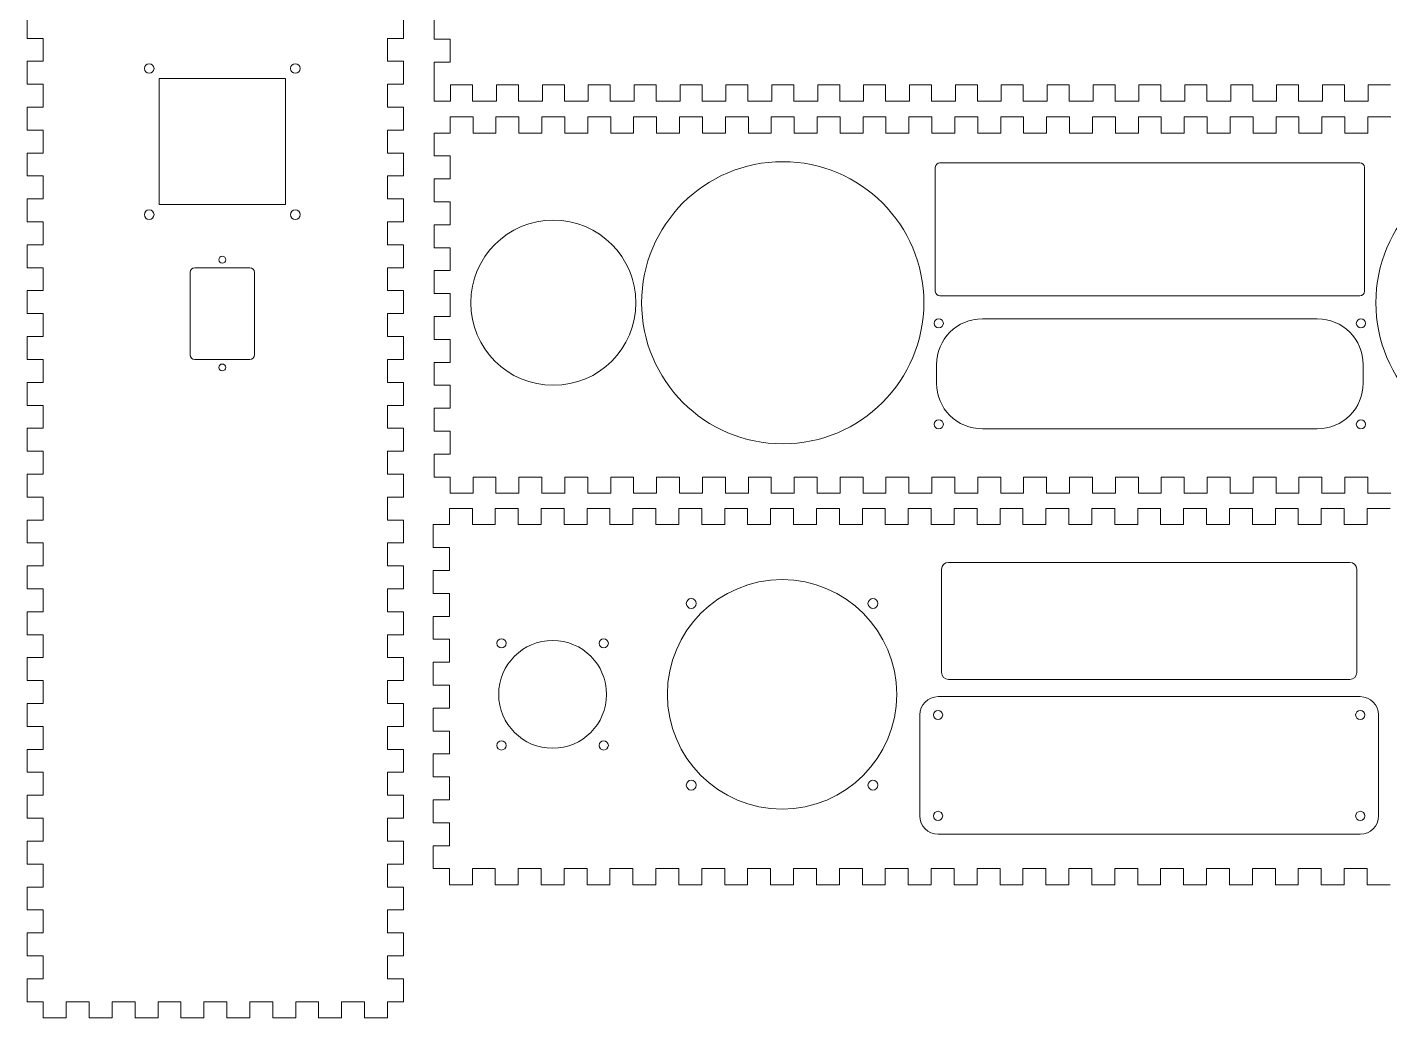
# Model space of a CAD drawing. Header units: millimetres. Extents: x -439 to 571, y -1002 to -135.
# Drawn here: x -439 to 155, y -1002 to -570 of the extents above; entities that cross this region are included whole.
import ezdxf

# ---------------------------------------------------------------- set-up
doc = ezdxf.new("R2010")
doc.units = ezdxf.units.MM
doc.layers.add('cuts', color=1, linetype='Continuous', lineweight=20, true_color=0xff0000)

msp = doc.modelspace()

# ---------------------------------------------------------------- linework, layer by layer
at = {"layer": 'cuts'}
for p, q in [((-439.24, -574.87), (-439.24, -564.87)), ((-275.24, -574.87), (-275.24, -564.87)), ((-261.91, -565.19), (-261.91, -575.19)), ((-432.24, -574.87), (-439.24, -574.87)), ((-432.24, -584.87), (-432.24, -574.87)), ((-282.24, -584.87), (-282.24, -574.87)), ((-282.24, -574.87), (-275.24, -574.87)), ((-261.91, -575.19), (-254.91, -575.19)), ((-254.91, -575.19), (-254.91, -585.19)), ((-439.24, -594.87), (-439.24, -584.87)), ((-439.24, -584.87), (-432.24, -584.87)), ((-275.24, -584.87), (-282.24, -584.87)), ((-275.24, -594.87), (-275.24, -584.87)), ((-254.91, -585.19), (-261.91, -585.19)), ((-261.91, -585.19), (-261.91, -592.19)), ((-326.74, -592.37), (-381.74, -592.37)), ((-381.74, -592.37), (-381.74, -647.37)), ((-326.74, -592.37), (-381.74, -592.37)), ((-381.74, -592.37), (-381.74, -647.37)), ((-326.74, -647.37), (-326.74, -592.37)), ((-326.74, -647.37), (-326.74, -592.37)), ((-261.91, -602.19), (-261.91, -592.19)), ((-432.24, -594.87), (-439.24, -594.87)), ((-432.24, -604.87), (-432.24, -594.87)), ((-282.24, -604.87), (-282.24, -594.87)), ((-282.24, -594.87), (-275.24, -594.87)), ((-245.11, -595.19), (-254.71, -595.19)), ((-254.71, -595.19), (-254.71, -602.19)), ((-245.11, -602.19), (-245.11, -595.19)), ((-225.11, -595.19), (-234.71, -595.19)), ((-234.71, -595.19), (-234.71, -602.19)), ((-225.11, -602.19), (-225.11, -595.19)), ((-205.11, -595.19), (-214.71, -595.19)), ((-214.71, -595.19), (-214.71, -602.19)), ((-205.11, -602.19), (-205.11, -595.19)), ((-185.11, -595.19), (-194.71, -595.19)), ((-194.71, -595.19), (-194.71, -602.19)), ((-185.11, -602.19), (-185.11, -595.19)), ((-165.11, -595.19), (-174.71, -595.19)), ((-174.71, -595.19), (-174.71, -602.19)), ((-165.11, -602.19), (-165.11, -595.19)), ((-145.11, -595.19), (-154.71, -595.19)), ((-154.71, -595.19), (-154.71, -602.19)), ((-145.11, -602.19), (-145.11, -595.19)), ((-125.11, -595.19), (-134.71, -595.19)), ((-134.71, -595.19), (-134.71, -602.19)), ((-125.11, -602.19), (-125.11, -595.19)), ((-105.11, -595.19), (-114.71, -595.19)), ((-114.71, -595.19), (-114.71, -602.19)), ((-105.11, -602.19), (-105.11, -595.19)), ((-85.11, -595.19), (-94.71, -595.19)), ((-94.71, -595.19), (-94.71, -602.19)), ((-85.11, -602.19), (-85.11, -595.19)), ((-65.11, -595.19), (-74.71, -595.19)), ((-74.71, -595.19), (-74.71, -602.19)), ((-65.11, -602.19), (-65.11, -595.19)), ((-45.11, -595.19), (-54.71, -595.19)), ((-54.71, -595.19), (-54.71, -602.19)), ((-45.11, -602.19), (-45.11, -595.19)), ((-25.11, -595.19), (-34.71, -595.19)), ((-34.71, -595.19), (-34.71, -602.19)), ((-25.11, -602.19), (-25.11, -595.19)), ((-5.11, -595.19), (-14.71, -595.19)), ((-14.71, -595.19), (-14.71, -602.19)), ((-5.11, -602.19), (-5.11, -595.19)), ((14.89, -595.19), (5.29, -595.19)), ((5.29, -595.19), (5.29, -602.19)), ((14.89, -602.19), (14.89, -595.19)), ((34.89, -595.19), (25.29, -595.19)), ((25.29, -595.19), (25.29, -602.19)), ((34.89, -602.19), (34.89, -595.19)), ((54.89, -595.19), (45.29, -595.19)), ((45.29, -595.19), (45.29, -602.19)), ((54.89, -602.19), (54.89, -595.19)), ((74.89, -595.19), (65.29, -595.19)), ((65.29, -595.19), (65.29, -602.19)), ((74.89, -602.19), (74.89, -595.19)), ((94.89, -595.19), (85.29, -595.19)), ((85.29, -595.19), (85.29, -602.19)), ((94.89, -602.19), (94.89, -595.19)), ((114.89, -595.19), (105.29, -595.19)), ((105.29, -595.19), (105.29, -602.19)), ((114.89, -602.19), (114.89, -595.19)), ((134.89, -595.19), (125.29, -595.19)), ((125.29, -595.19), (125.29, -602.19)), ((134.89, -602.19), (134.89, -595.19)), ((154.89, -595.19), (145.29, -595.19)), ((145.29, -595.19), (145.29, -602.19)), ((-439.24, -614.87), (-439.24, -604.87)), ((-439.24, -604.87), (-432.24, -604.87)), ((-275.24, -604.87), (-282.24, -604.87)), ((-275.24, -614.87), (-275.24, -604.87)), ((-254.71, -602.19), (-261.91, -602.19)), ((-234.71, -602.19), (-245.11, -602.19)), ((-214.71, -602.19), (-225.11, -602.19)), ((-194.71, -602.19), (-205.11, -602.19)), ((-174.71, -602.19), (-185.11, -602.19)), ((-154.71, -602.19), (-165.11, -602.19)), ((-134.71, -602.19), (-145.11, -602.19)), ((-114.71, -602.19), (-125.11, -602.19)), ((-94.71, -602.19), (-105.11, -602.19)), ((-74.71, -602.19), (-85.11, -602.19)), ((-54.71, -602.19), (-65.11, -602.19)), ((-34.71, -602.19), (-45.11, -602.19)), ((-14.71, -602.19), (-25.11, -602.19)), ((5.29, -602.19), (-5.11, -602.19)), ((25.29, -602.19), (14.89, -602.19)), ((45.29, -602.19), (34.89, -602.19)), ((65.29, -602.19), (54.89, -602.19)), ((85.29, -602.19), (74.89, -602.19)), ((105.29, -602.19), (94.89, -602.19)), ((125.29, -602.19), (114.89, -602.19)), ((145.29, -602.19), (134.89, -602.19)), ((-244.94, -609.14), (-254.94, -609.14)), ((-254.94, -609.14), (-254.94, -616.14)), ((-244.94, -616.14), (-244.94, -609.14)), ((-234.94, -616.14), (-234.94, -609.14)), ((-234.94, -609.14), (-224.94, -609.14)), ((-224.94, -609.14), (-224.94, -616.14)), ((-214.94, -609.14), (-204.94, -609.14)), ((-214.94, -616.14), (-214.94, -609.14)), ((-204.94, -609.14), (-204.94, -616.14)), ((-194.94, -609.14), (-184.94, -609.14)), ((-194.94, -616.14), (-194.94, -609.14)), ((-184.94, -609.14), (-184.94, -616.14)), ((-174.94, -609.14), (-164.94, -609.14)), ((-174.94, -616.14), (-174.94, -609.14)), ((-164.94, -609.14), (-164.94, -616.14)), ((-154.94, -609.14), (-144.94, -609.14)), ((-154.94, -616.14), (-154.94, -609.14)), ((-144.94, -609.14), (-144.94, -616.14)), ((-134.94, -609.14), (-124.94, -609.14)), ((-134.94, -616.14), (-134.94, -609.14)), ((-124.94, -609.14), (-124.94, -616.14)), ((-114.94, -609.14), (-104.94, -609.14)), ((-114.94, -616.14), (-114.94, -609.14)), ((-104.94, -609.14), (-104.94, -616.14)), ((-94.94, -609.14), (-84.94, -609.14)), ((-94.94, -616.14), (-94.94, -609.14)), ((-84.94, -609.14), (-84.94, -616.14)), ((-74.94, -609.14), (-64.94, -609.14)), ((-74.94, -616.14), (-74.94, -609.14)), ((-64.94, -609.14), (-64.94, -616.14)), ((-54.94, -609.14), (-44.94, -609.14)), ((-54.94, -616.14), (-54.94, -609.14)), ((-44.94, -609.14), (-44.94, -616.14)), ((-34.94, -609.14), (-24.94, -609.14)), ((-34.94, -616.14), (-34.94, -609.14)), ((-24.94, -609.14), (-24.94, -616.14)), ((-14.94, -609.14), (-4.94, -609.14)), ((-14.94, -616.14), (-14.94, -609.14)), ((-4.94, -609.14), (-4.94, -616.14)), ((5.06, -609.14), (15.06, -609.14)), ((5.06, -616.14), (5.06, -609.14)), ((15.06, -609.14), (15.06, -616.14)), ((25.06, -609.14), (35.06, -609.14)), ((25.06, -616.14), (25.06, -609.14)), ((35.06, -609.14), (35.06, -616.14)), ((45.06, -609.14), (55.06, -609.14)), ((45.06, -616.14), (45.06, -609.14)), ((55.06, -609.14), (55.06, -616.14)), ((65.06, -609.14), (75.06, -609.14)), ((65.06, -616.14), (65.06, -609.14)), ((75.06, -609.14), (75.06, -616.14)), ((85.06, -609.14), (95.06, -609.14)), ((85.06, -616.14), (85.06, -609.14)), ((95.06, -609.14), (95.06, -616.14)), ((105.06, -609.14), (115.06, -609.14)), ((105.06, -616.14), (105.06, -609.14)), ((115.06, -609.14), (115.06, -616.14)), ((125.06, -609.14), (135.06, -609.14)), ((125.06, -616.14), (125.06, -609.14)), ((135.06, -609.14), (135.06, -616.14)), ((145.06, -609.14), (155.06, -609.14)), ((145.06, -616.14), (145.06, -609.14)), ((-432.24, -614.87), (-439.24, -614.87)), ((-432.24, -624.87), (-432.24, -614.87)), ((-282.24, -624.87), (-282.24, -614.87)), ((-282.24, -614.87), (-275.24, -614.87)), ((-254.94, -616.14), (-261.94, -616.14)), ((-261.94, -616.14), (-261.94, -626.14)), ((-244.94, -616.14), (-234.94, -616.14)), ((-224.94, -616.14), (-214.94, -616.14)), ((-204.94, -616.14), (-194.94, -616.14)), ((-184.94, -616.14), (-174.94, -616.14)), ((-164.94, -616.14), (-154.94, -616.14)), ((-144.94, -616.14), (-134.94, -616.14)), ((-124.94, -616.14), (-114.94, -616.14)), ((-104.94, -616.14), (-94.94, -616.14)), ((-84.94, -616.14), (-74.94, -616.14)), ((-64.94, -616.14), (-54.94, -616.14)), ((-44.94, -616.14), (-34.94, -616.14)), ((-24.94, -616.14), (-14.94, -616.14)), ((-4.94, -616.14), (5.06, -616.14)), ((15.06, -616.14), (25.06, -616.14)), ((35.06, -616.14), (45.06, -616.14)), ((55.06, -616.14), (65.06, -616.14)), ((75.06, -616.14), (85.06, -616.14)), ((95.06, -616.14), (105.06, -616.14)), ((115.06, -616.14), (125.06, -616.14)), ((135.06, -616.14), (145.06, -616.14)), ((-439.24, -634.87), (-439.24, -624.87)), ((-439.24, -624.87), (-432.24, -624.87)), ((-275.24, -624.87), (-282.24, -624.87)), ((-275.24, -634.87), (-275.24, -624.87)), ((-261.94, -626.14), (-254.94, -626.14)), ((-254.94, -626.14), (-254.94, -636.14)), ((141.56, -629.14), (-41.44, -629.14)), ((-432.24, -634.87), (-439.24, -634.87)), ((-432.24, -644.87), (-432.24, -634.87)), ((-282.24, -644.87), (-282.24, -634.87)), ((-282.24, -634.87), (-275.24, -634.87)), ((-43.44, -631.14), (-43.44, -685.14)), ((143.56, -685.14), (143.56, -631.14)), ((-261.94, -636.14), (-261.94, -646.14)), ((-254.94, -636.14), (-261.94, -636.14)), ((-439.24, -654.87), (-439.24, -644.87)), ((-439.24, -644.87), (-432.24, -644.87)), ((-275.24, -644.87), (-282.24, -644.87)), ((-275.24, -654.87), (-275.24, -644.87)), ((-261.94, -646.14), (-254.94, -646.14)), ((-254.94, -646.14), (-254.94, -656.14)), ((-381.74, -647.37), (-326.74, -647.37)), ((-381.74, -647.37), (-326.74, -647.37)), ((-432.24, -654.87), (-439.24, -654.87)), ((-432.24, -664.87), (-432.24, -654.87)), ((-282.24, -664.87), (-282.24, -654.87)), ((-282.24, -654.87), (-275.24, -654.87)), ((-261.94, -656.14), (-261.94, -666.14)), ((-254.94, -656.14), (-261.94, -656.14)), ((-439.24, -674.87), (-439.24, -664.87)), ((-439.24, -664.87), (-432.24, -664.87)), ((-275.24, -664.87), (-282.24, -664.87)), ((-275.24, -674.87), (-275.24, -664.87)), ((-261.94, -666.14), (-254.94, -666.14)), ((-254.94, -666.14), (-254.94, -676.14)), ((-432.24, -674.87), (-439.24, -674.87)), ((-432.24, -684.87), (-432.24, -674.87)), ((-368.24, -676.87), (-368.24, -712.87)), ((-342.24, -674.87), (-366.24, -674.87)), ((-340.24, -712.87), (-340.24, -676.87)), ((-282.24, -684.87), (-282.24, -674.87)), ((-282.24, -674.87), (-275.24, -674.87)), ((-261.94, -676.14), (-261.94, -686.14)), ((-254.94, -676.14), (-261.94, -676.14)), ((-439.24, -694.87), (-439.24, -684.87)), ((-439.24, -684.87), (-432.24, -684.87)), ((-275.24, -684.87), (-282.24, -684.87)), ((-275.24, -694.87), (-275.24, -684.87)), ((-261.94, -686.14), (-254.94, -686.14)), ((-254.94, -686.14), (-254.94, -696.14)), ((-41.44, -687.14), (141.56, -687.14)), ((-432.24, -694.87), (-439.24, -694.87)), ((-432.24, -704.87), (-432.24, -694.87)), ((-282.24, -704.87), (-282.24, -694.87)), ((-282.24, -694.87), (-275.24, -694.87)), ((-261.94, -696.14), (-261.94, -706.14)), ((-254.94, -696.14), (-261.94, -696.14)), ((123.06, -697.14), (-22.94, -697.14)), ((-439.24, -714.87), (-439.24, -704.87)), ((-439.24, -704.87), (-432.24, -704.87)), ((-275.24, -704.87), (-282.24, -704.87)), ((-275.24, -714.87), (-275.24, -704.87)), ((-261.94, -706.14), (-254.94, -706.14)), ((-254.94, -706.14), (-254.94, -716.14)), ((-432.24, -714.87), (-439.24, -714.87)), ((-432.24, -724.87), (-432.24, -714.87)), ((-366.24, -714.87), (-342.24, -714.87)), ((-282.24, -724.87), (-282.24, -714.87)), ((-282.24, -714.87), (-275.24, -714.87)), ((-261.94, -716.14), (-261.94, -726.14)), ((-254.94, -716.14), (-261.94, -716.14)), ((-42.94, -717.14), (-42.94, -725.14)), ((143.06, -725.14), (143.06, -717.14)), ((-439.24, -734.87), (-439.24, -724.87)), ((-439.24, -724.87), (-432.24, -724.87)), ((-275.24, -724.87), (-282.24, -724.87)), ((-275.24, -734.87), (-275.24, -724.87)), ((-261.94, -726.14), (-254.94, -726.14)), ((-254.94, -726.14), (-254.94, -736.14)), ((-432.24, -734.87), (-439.24, -734.87)), ((-432.24, -744.87), (-432.24, -734.87)), ((-282.24, -744.87), (-282.24, -734.87)), ((-282.24, -734.87), (-275.24, -734.87)), ((-261.94, -736.14), (-261.94, -746.14)), ((-254.94, -736.14), (-261.94, -736.14)), ((-439.24, -754.87), (-439.24, -744.87)), ((-439.24, -744.87), (-432.24, -744.87)), ((-275.24, -744.87), (-282.24, -744.87)), ((-275.24, -754.87), (-275.24, -744.87)), ((-261.94, -746.14), (-254.94, -746.14)), ((-254.94, -746.14), (-254.94, -756.14)), ((-22.94, -745.14), (123.06, -745.14)), ((-432.24, -754.87), (-439.24, -754.87)), ((-432.24, -764.87), (-432.24, -754.87)), ((-282.24, -764.87), (-282.24, -754.87)), ((-282.24, -754.87), (-275.24, -754.87)), ((-261.94, -756.14), (-261.94, -766.14)), ((-254.94, -756.14), (-261.94, -756.14)), ((-439.24, -774.87), (-439.24, -764.87)), ((-439.24, -764.87), (-432.24, -764.87)), ((-275.24, -764.87), (-282.24, -764.87)), ((-275.24, -774.87), (-275.24, -764.87)), ((-261.94, -766.14), (-254.94, -766.14)), ((-254.94, -766.14), (-254.94, -773.14)), ((-244.94, -766.14), (-234.94, -766.14)), ((-244.94, -773.14), (-244.94, -766.14)), ((-234.94, -766.14), (-234.94, -773.14)), ((-224.94, -773.14), (-224.94, -766.14)), ((-224.94, -766.14), (-214.94, -766.14)), ((-214.94, -766.14), (-214.94, -773.14)), ((-204.94, -773.14), (-204.94, -766.14)), ((-204.94, -766.14), (-194.94, -766.14)), ((-194.94, -766.14), (-194.94, -773.14)), ((-184.94, -773.14), (-184.94, -766.14)), ((-184.94, -766.14), (-174.94, -766.14)), ((-174.94, -766.14), (-174.94, -773.14)), ((-164.94, -773.14), (-164.94, -766.14)), ((-164.94, -766.14), (-154.94, -766.14)), ((-154.94, -766.14), (-154.94, -773.14)), ((-144.94, -773.14), (-144.94, -766.14)), ((-144.94, -766.14), (-134.94, -766.14)), ((-134.94, -766.14), (-134.94, -773.14)), ((-124.94, -773.14), (-124.94, -766.14)), ((-124.94, -766.14), (-114.94, -766.14)), ((-114.94, -766.14), (-114.94, -773.14)), ((-104.94, -773.14), (-104.94, -766.14)), ((-104.94, -766.14), (-94.94, -766.14)), ((-94.94, -766.14), (-94.94, -773.14)), ((-84.94, -773.14), (-84.94, -766.14)), ((-84.94, -766.14), (-74.94, -766.14)), ((-74.94, -766.14), (-74.94, -773.14)), ((-64.94, -773.14), (-64.94, -766.14)), ((-64.94, -766.14), (-54.94, -766.14)), ((-54.94, -766.14), (-54.94, -773.14)), ((-44.94, -773.14), (-44.94, -766.14)), ((-44.94, -766.14), (-34.94, -766.14)), ((-34.94, -766.14), (-34.94, -773.14)), ((-24.94, -773.14), (-24.94, -766.14)), ((-24.94, -766.14), (-14.94, -766.14)), ((-14.94, -766.14), (-14.94, -773.14)), ((-4.94, -773.14), (-4.94, -766.14)), ((-4.94, -766.14), (5.06, -766.14)), ((5.06, -766.14), (5.06, -773.14)), ((15.06, -773.14), (15.06, -766.14)), ((15.06, -766.14), (25.06, -766.14)), ((25.06, -766.14), (25.06, -773.14)), ((35.06, -773.14), (35.06, -766.14)), ((35.06, -766.14), (45.06, -766.14)), ((45.06, -766.14), (45.06, -773.14)), ((55.06, -773.14), (55.06, -766.14)), ((55.06, -766.14), (65.06, -766.14)), ((65.06, -766.14), (65.06, -773.14)), ((75.06, -773.14), (75.06, -766.14)), ((75.06, -766.14), (85.06, -766.14)), ((85.06, -766.14), (85.06, -773.14)), ((95.06, -773.14), (95.06, -766.14)), ((95.06, -766.14), (105.06, -766.14)), ((105.06, -766.14), (105.06, -773.14)), ((115.06, -773.14), (115.06, -766.14)), ((115.06, -766.14), (125.06, -766.14)), ((125.06, -766.14), (125.06, -773.14)), ((135.06, -773.14), (135.06, -766.14)), ((135.06, -766.14), (145.06, -766.14)), ((145.06, -766.14), (145.06, -773.14)), ((-432.24, -774.87), (-439.24, -774.87)), ((-432.24, -784.87), (-432.24, -774.87)), ((-282.24, -784.87), (-282.24, -774.87)), ((-282.24, -774.87), (-275.24, -774.87)), ((-254.94, -773.14), (-244.94, -773.14)), ((-234.94, -773.14), (-224.94, -773.14)), ((-214.94, -773.14), (-204.94, -773.14)), ((-194.94, -773.14), (-184.94, -773.14)), ((-174.94, -773.14), (-164.94, -773.14)), ((-154.94, -773.14), (-144.94, -773.14)), ((-134.94, -773.14), (-124.94, -773.14)), ((-114.94, -773.14), (-104.94, -773.14)), ((-94.94, -773.14), (-84.94, -773.14)), ((-74.94, -773.14), (-64.94, -773.14)), ((-54.94, -773.14), (-44.94, -773.14)), ((-34.94, -773.14), (-24.94, -773.14)), ((-14.94, -773.14), (-4.94, -773.14)), ((5.06, -773.14), (15.06, -773.14)), ((25.06, -773.14), (35.06, -773.14)), ((45.06, -773.14), (55.06, -773.14)), ((65.06, -773.14), (75.06, -773.14)), ((85.06, -773.14), (95.06, -773.14)), ((105.06, -773.14), (115.06, -773.14)), ((125.06, -773.14), (135.06, -773.14)), ((145.06, -773.14), (155.06, -773.14)), ((-245.24, -779.87), (-255.24, -779.87)), ((-255.24, -779.87), (-255.24, -786.87)), ((-245.24, -786.87), (-245.24, -779.87)), ((-235.24, -786.87), (-235.24, -779.87)), ((-235.24, -779.87), (-225.24, -779.87)), ((-225.24, -779.87), (-225.24, -786.87)), ((-215.24, -779.87), (-205.24, -779.87)), ((-215.24, -786.87), (-215.24, -779.87)), ((-205.24, -779.87), (-205.24, -786.87)), ((-195.24, -779.87), (-185.24, -779.87)), ((-195.24, -786.87), (-195.24, -779.87)), ((-185.24, -779.87), (-185.24, -786.87)), ((-175.24, -779.87), (-165.24, -779.87)), ((-175.24, -786.87), (-175.24, -779.87)), ((-165.24, -779.87), (-165.24, -786.87)), ((-155.24, -779.87), (-145.24, -779.87)), ((-155.24, -786.87), (-155.24, -779.87)), ((-145.24, -779.87), (-145.24, -786.87)), ((-135.24, -779.87), (-125.24, -779.87)), ((-135.24, -786.87), (-135.24, -779.87)), ((-125.24, -779.87), (-125.24, -786.87)), ((-115.24, -779.87), (-105.24, -779.87)), ((-115.24, -786.87), (-115.24, -779.87)), ((-105.24, -779.87), (-105.24, -786.87)), ((-95.24, -779.87), (-85.24, -779.87)), ((-95.24, -786.87), (-95.24, -779.87)), ((-85.24, -779.87), (-85.24, -786.87)), ((-75.24, -779.87), (-65.24, -779.87)), ((-75.24, -786.87), (-75.24, -779.87)), ((-65.24, -779.87), (-65.24, -786.87)), ((-55.24, -779.87), (-45.24, -779.87)), ((-55.24, -786.87), (-55.24, -779.87)), ((-45.24, -779.87), (-45.24, -786.87)), ((-35.24, -779.87), (-25.24, -779.87)), ((-35.24, -786.87), (-35.24, -779.87)), ((-25.24, -779.87), (-25.24, -786.87)), ((-15.24, -779.87), (-5.24, -779.87)), ((-15.24, -786.87), (-15.24, -779.87)), ((-5.24, -779.87), (-5.24, -786.87)), ((4.76, -779.87), (14.76, -779.87)), ((4.76, -786.87), (4.76, -779.87)), ((14.76, -779.87), (14.76, -786.87)), ((24.76, -779.87), (34.76, -779.87)), ((24.76, -786.87), (24.76, -779.87)), ((34.76, -779.87), (34.76, -786.87)), ((44.76, -779.87), (54.76, -779.87)), ((44.76, -786.87), (44.76, -779.87)), ((54.76, -779.87), (54.76, -786.87)), ((64.76, -779.87), (74.76, -779.87)), ((64.76, -786.87), (64.76, -779.87)), ((74.76, -779.87), (74.76, -786.87)), ((84.76, -779.87), (94.76, -779.87)), ((84.76, -786.87), (84.76, -779.87)), ((94.76, -779.87), (94.76, -786.87)), ((104.76, -779.87), (114.76, -779.87)), ((104.76, -786.87), (104.76, -779.87)), ((114.76, -779.87), (114.76, -786.87)), ((124.76, -779.87), (134.76, -779.87)), ((124.76, -786.87), (124.76, -779.87)), ((134.76, -779.87), (134.76, -786.87)), ((144.76, -779.87), (154.76, -779.87)), ((144.76, -786.87), (144.76, -779.87)), ((-439.24, -794.87), (-439.24, -784.87)), ((-439.24, -784.87), (-432.24, -784.87)), ((-275.24, -784.87), (-282.24, -784.87)), ((-275.24, -794.87), (-275.24, -784.87)), ((-255.24, -786.87), (-262.24, -786.87)), ((-262.24, -786.87), (-262.24, -796.87)), ((-245.24, -786.87), (-235.24, -786.87)), ((-225.24, -786.87), (-215.24, -786.87)), ((-205.24, -786.87), (-195.24, -786.87)), ((-185.24, -786.87), (-175.24, -786.87)), ((-165.24, -786.87), (-155.24, -786.87)), ((-145.24, -786.87), (-135.24, -786.87)), ((-125.24, -786.87), (-115.24, -786.87)), ((-105.24, -786.87), (-95.24, -786.87)), ((-85.24, -786.87), (-75.24, -786.87)), ((-65.24, -786.87), (-55.24, -786.87)), ((-45.24, -786.87), (-35.24, -786.87)), ((-25.24, -786.87), (-15.24, -786.87)), ((-5.24, -786.87), (4.76, -786.87)), ((14.76, -786.87), (24.76, -786.87)), ((34.76, -786.87), (44.76, -786.87)), ((54.76, -786.87), (64.76, -786.87)), ((74.76, -786.87), (84.76, -786.87)), ((94.76, -786.87), (104.76, -786.87)), ((114.76, -786.87), (124.76, -786.87)), ((134.76, -786.87), (144.76, -786.87)), ((-432.24, -794.87), (-439.24, -794.87)), ((-432.24, -804.87), (-432.24, -794.87)), ((-282.24, -804.87), (-282.24, -794.87)), ((-282.24, -794.87), (-275.24, -794.87)), ((-262.24, -796.87), (-255.24, -796.87)), ((-255.24, -796.87), (-255.24, -806.87)), ((-439.24, -814.87), (-439.24, -804.87)), ((-439.24, -804.87), (-432.24, -804.87)), ((-275.24, -804.87), (-282.24, -804.87)), ((-275.24, -814.87), (-275.24, -804.87)), ((-262.24, -806.87), (-262.24, -816.87)), ((-255.24, -806.87), (-262.24, -806.87)), ((-40.74, -806.37), (-40.74, -851.37)), ((137.26, -803.37), (-37.74, -803.37)), ((140.26, -851.37), (140.26, -806.37)), ((-432.24, -814.87), (-439.24, -814.87)), ((-432.24, -824.87), (-432.24, -814.87)), ((-282.24, -824.87), (-282.24, -814.87)), ((-282.24, -814.87), (-275.24, -814.87)), ((-262.24, -816.87), (-255.24, -816.87)), ((-255.24, -816.87), (-255.24, -826.87)), ((-439.24, -834.87), (-439.24, -824.87)), ((-439.24, -824.87), (-432.24, -824.87)), ((-275.24, -824.87), (-282.24, -824.87)), ((-275.24, -834.87), (-275.24, -824.87)), ((-262.24, -826.87), (-262.24, -836.87)), ((-255.24, -826.87), (-262.24, -826.87)), ((-432.24, -834.87), (-439.24, -834.87)), ((-432.24, -844.87), (-432.24, -834.87)), ((-282.24, -844.87), (-282.24, -834.87)), ((-282.24, -834.87), (-275.24, -834.87)), ((-262.24, -836.87), (-255.24, -836.87)), ((-255.24, -836.87), (-255.24, -846.87)), ((-439.24, -854.87), (-439.24, -844.87)), ((-439.24, -844.87), (-432.24, -844.87)), ((-275.24, -844.87), (-282.24, -844.87)), ((-275.24, -854.87), (-275.24, -844.87)), ((-262.24, -846.87), (-262.24, -856.87)), ((-255.24, -846.87), (-262.24, -846.87)), ((-432.24, -854.87), (-439.24, -854.87)), ((-432.24, -864.87), (-432.24, -854.87)), ((-282.24, -864.87), (-282.24, -854.87)), ((-282.24, -854.87), (-275.24, -854.87)), ((-37.74, -854.37), (137.26, -854.37)), ((-262.24, -856.87), (-255.24, -856.87)), ((-255.24, -856.87), (-255.24, -866.87)), ((-439.24, -874.87), (-439.24, -864.87)), ((-439.24, -864.87), (-432.24, -864.87)), ((-275.24, -864.87), (-282.24, -864.87)), ((-275.24, -874.87), (-275.24, -864.87)), ((-262.24, -866.87), (-262.24, -876.87)), ((-255.24, -866.87), (-262.24, -866.87)), ((141.76, -861.87), (-42.24, -861.87)), ((-50.24, -869.87), (-50.24, -913.87)), ((149.76, -913.87), (149.76, -869.87)), ((-432.24, -874.87), (-439.24, -874.87)), ((-432.24, -884.87), (-432.24, -874.87)), ((-282.24, -884.87), (-282.24, -874.87)), ((-282.24, -874.87), (-275.24, -874.87)), ((-262.24, -876.87), (-255.24, -876.87)), ((-255.24, -876.87), (-255.24, -886.87)), ((-439.24, -894.87), (-439.24, -884.87)), ((-439.24, -884.87), (-432.24, -884.87)), ((-275.24, -884.87), (-282.24, -884.87)), ((-275.24, -894.87), (-275.24, -884.87)), ((-262.24, -886.87), (-262.24, -896.87)), ((-255.24, -886.87), (-262.24, -886.87)), ((-432.24, -894.87), (-439.24, -894.87)), ((-432.24, -904.87), (-432.24, -894.87)), ((-282.24, -904.87), (-282.24, -894.87)), ((-282.24, -894.87), (-275.24, -894.87)), ((-262.24, -896.87), (-255.24, -896.87)), ((-255.24, -896.87), (-255.24, -906.87)), ((-439.24, -914.87), (-439.24, -904.87)), ((-439.24, -904.87), (-432.24, -904.87)), ((-275.24, -904.87), (-282.24, -904.87)), ((-275.24, -914.87), (-275.24, -904.87)), ((-262.24, -906.87), (-262.24, -916.87)), ((-255.24, -906.87), (-262.24, -906.87)), ((-432.24, -914.87), (-439.24, -914.87)), ((-432.24, -924.87), (-432.24, -914.87)), ((-282.24, -924.87), (-282.24, -914.87)), ((-282.24, -914.87), (-275.24, -914.87)), ((-262.24, -916.87), (-255.24, -916.87)), ((-255.24, -916.87), (-255.24, -926.87)), ((-439.24, -934.87), (-439.24, -924.87)), ((-439.24, -924.87), (-432.24, -924.87)), ((-275.24, -924.87), (-282.24, -924.87)), ((-275.24, -934.87), (-275.24, -924.87)), ((-42.24, -921.87), (141.76, -921.87)), ((-262.24, -926.87), (-262.24, -936.87)), ((-255.24, -926.87), (-262.24, -926.87)), ((-432.24, -934.87), (-439.24, -934.87)), ((-432.24, -944.87), (-432.24, -934.87)), ((-282.24, -944.87), (-282.24, -934.87)), ((-282.24, -934.87), (-275.24, -934.87)), ((-262.24, -936.87), (-255.24, -936.87)), ((-255.24, -936.87), (-255.24, -943.87)), ((-245.24, -936.87), (-235.24, -936.87)), ((-245.24, -943.87), (-245.24, -936.87)), ((-235.24, -936.87), (-235.24, -943.87)), ((-225.24, -943.87), (-225.24, -936.87)), ((-225.24, -936.87), (-215.24, -936.87)), ((-215.24, -936.87), (-215.24, -943.87)), ((-205.24, -943.87), (-205.24, -936.87)), ((-205.24, -936.87), (-195.24, -936.87)), ((-195.24, -936.87), (-195.24, -943.87)), ((-185.24, -943.87), (-185.24, -936.87)), ((-185.24, -936.87), (-175.24, -936.87)), ((-175.24, -936.87), (-175.24, -943.87)), ((-165.24, -943.87), (-165.24, -936.87)), ((-165.24, -936.87), (-155.24, -936.87)), ((-155.24, -936.87), (-155.24, -943.87)), ((-145.24, -943.87), (-145.24, -936.87)), ((-145.24, -936.87), (-135.24, -936.87)), ((-135.24, -936.87), (-135.24, -943.87)), ((-125.24, -943.87), (-125.24, -936.87)), ((-125.24, -936.87), (-115.24, -936.87)), ((-115.24, -936.87), (-115.24, -943.87)), ((-105.24, -943.87), (-105.24, -936.87)), ((-105.24, -936.87), (-95.24, -936.87)), ((-95.24, -936.87), (-95.24, -943.87)), ((-85.24, -943.87), (-85.24, -936.87)), ((-85.24, -936.87), (-75.24, -936.87)), ((-75.24, -936.87), (-75.24, -943.87)), ((-65.24, -943.87), (-65.24, -936.87)), ((-65.24, -936.87), (-55.24, -936.87)), ((-55.24, -936.87), (-55.24, -943.87)), ((-45.24, -943.87), (-45.24, -936.87)), ((-45.24, -936.87), (-35.24, -936.87)), ((-35.24, -936.87), (-35.24, -943.87)), ((-25.24, -943.87), (-25.24, -936.87)), ((-25.24, -936.87), (-15.24, -936.87)), ((-15.24, -936.87), (-15.24, -943.87)), ((-5.24, -943.87), (-5.24, -936.87)), ((-5.24, -936.87), (4.76, -936.87)), ((4.76, -936.87), (4.76, -943.87)), ((14.76, -943.87), (14.76, -936.87)), ((14.76, -936.87), (24.76, -936.87)), ((24.76, -936.87), (24.76, -943.87)), ((34.76, -943.87), (34.76, -936.87)), ((34.76, -936.87), (44.76, -936.87)), ((44.76, -936.87), (44.76, -943.87)), ((54.76, -943.87), (54.76, -936.87)), ((54.76, -936.87), (64.76, -936.87)), ((64.76, -936.87), (64.76, -943.87)), ((74.76, -943.87), (74.76, -936.87)), ((74.76, -936.87), (84.76, -936.87)), ((84.76, -936.87), (84.76, -943.87)), ((94.76, -943.87), (94.76, -936.87)), ((94.76, -936.87), (104.76, -936.87)), ((104.76, -936.87), (104.76, -943.87)), ((114.76, -943.87), (114.76, -936.87)), ((114.76, -936.87), (124.76, -936.87)), ((124.76, -936.87), (124.76, -943.87)), ((134.76, -943.87), (134.76, -936.87)), ((134.76, -936.87), (144.76, -936.87)), ((144.76, -936.87), (144.76, -943.87)), ((-255.24, -943.87), (-245.24, -943.87)), ((-235.24, -943.87), (-225.24, -943.87)), ((-215.24, -943.87), (-205.24, -943.87)), ((-195.24, -943.87), (-185.24, -943.87)), ((-175.24, -943.87), (-165.24, -943.87)), ((-155.24, -943.87), (-145.24, -943.87)), ((-135.24, -943.87), (-125.24, -943.87)), ((-115.24, -943.87), (-105.24, -943.87)), ((-95.24, -943.87), (-85.24, -943.87)), ((-75.24, -943.87), (-65.24, -943.87)), ((-55.24, -943.87), (-45.24, -943.87)), ((-35.24, -943.87), (-25.24, -943.87)), ((-15.24, -943.87), (-5.24, -943.87)), ((4.76, -943.87), (14.76, -943.87)), ((24.76, -943.87), (34.76, -943.87)), ((44.76, -943.87), (54.76, -943.87)), ((64.76, -943.87), (74.76, -943.87)), ((84.76, -943.87), (94.76, -943.87)), ((104.76, -943.87), (114.76, -943.87)), ((124.76, -943.87), (134.76, -943.87)), ((144.76, -943.87), (154.76, -943.87)), ((-439.24, -954.87), (-439.24, -944.87)), ((-439.24, -944.87), (-432.24, -944.87)), ((-275.24, -944.87), (-282.24, -944.87)), ((-275.24, -954.87), (-275.24, -944.87)), ((-432.24, -954.87), (-439.24, -954.87)), ((-432.24, -964.87), (-432.24, -954.87)), ((-282.24, -964.87), (-282.24, -954.87)), ((-282.24, -954.87), (-275.24, -954.87)), ((-439.24, -974.87), (-439.24, -964.87)), ((-439.24, -964.87), (-432.24, -964.87)), ((-275.24, -964.87), (-282.24, -964.87)), ((-275.24, -974.87), (-275.24, -964.87)), ((-432.24, -974.87), (-439.24, -974.87)), ((-432.24, -984.87), (-432.24, -974.87)), ((-282.24, -984.87), (-282.24, -974.87)), ((-282.24, -974.87), (-275.24, -974.87)), ((-432.24, -984.87), (-439.24, -984.87)), ((-439.24, -984.87), (-439.24, -994.87)), ((-275.24, -984.87), (-282.24, -984.87)), ((-275.24, -994.87), (-275.24, -984.87)), ((-439.24, -994.87), (-432.24, -994.87)), ((-432.24, -994.87), (-432.24, -1001.87)), ((-422.24, -1001.87), (-422.24, -994.87)), ((-422.24, -994.87), (-412.24, -994.87)), ((-412.24, -994.87), (-412.24, -1001.87)), ((-402.24, -1001.87), (-402.24, -994.87)), ((-402.24, -994.87), (-392.24, -994.87)), ((-392.24, -994.87), (-392.24, -1001.87)), ((-382.24, -1001.87), (-382.24, -994.87)), ((-382.24, -994.87), (-372.24, -994.87)), ((-372.24, -994.87), (-372.24, -1001.87)), ((-362.24, -1001.87), (-362.24, -994.87)), ((-362.24, -994.87), (-352.24, -994.87)), ((-352.24, -994.87), (-352.24, -1001.87)), ((-342.24, -1001.87), (-342.24, -994.87)), ((-342.24, -994.87), (-332.24, -994.87)), ((-332.24, -994.87), (-332.24, -1001.87)), ((-322.24, -1001.87), (-322.24, -994.87)), ((-322.24, -994.87), (-312.24, -994.87)), ((-312.24, -994.87), (-312.24, -1001.87)), ((-302.24, -1001.87), (-302.24, -994.87)), ((-302.24, -994.87), (-292.24, -994.87)), ((-292.24, -994.87), (-292.24, -1001.87)), ((-282.24, -1001.87), (-282.24, -994.87)), ((-282.24, -994.87), (-275.24, -994.87)), ((-432.24, -1001.87), (-422.24, -1001.87)), ((-412.24, -1001.87), (-402.24, -1001.87)), ((-392.24, -1001.87), (-382.24, -1001.87)), ((-372.24, -1001.87), (-362.24, -1001.87)), ((-352.24, -1001.87), (-342.24, -1001.87)), ((-332.24, -1001.87), (-322.24, -1001.87)), ((-312.24, -1001.87), (-302.24, -1001.87)), ((-292.24, -1001.87), (-282.24, -1001.87))]:
    msp.add_line(p, q, dxfattribs=at)
for centre, radius in [((-386.09, -588.02), 2.1), ((-322.39, -588.02), 2.1), ((-109.94, -690.14), 61.5), ((210.06, -690.14), 61.5), ((-386.09, -651.72), 2.1), ((-322.39, -651.72), 2.1), ((-209.94, -690.14), 36), ((-354.24, -671.37), 1.5), ((-41.94, -699.14), 2), ((142.06, -699.14), 2), ((-354.24, -718.37), 1.5), ((-41.94, -743.14), 2), ((142.06, -743.14), 2), ((-110.24, -860.87), 50), ((-149.83, -821.27), 2.15), ((-70.64, -821.27), 2.15), ((-232.51, -838.6), 2), ((-187.96, -838.6), 2), ((-210.24, -860.87), 23.5), ((-42.24, -869.87), 2), ((141.76, -869.87), 2), ((-232.51, -883.14), 2), ((-187.96, -883.14), 2), ((-149.83, -900.47), 2.15), ((-70.64, -900.47), 2.15), ((-42.24, -913.87), 2), ((141.76, -913.87), 2)]:
    msp.add_circle(centre, radius, dxfattribs=at)
for centre, radius, start, end in [((-41.44, -631.14), 2, 90, 180), ((141.56, -631.14), 2, 0, 90), ((-366.24, -676.87), 2, 90, 180), ((-342.24, -676.87), 2, 0, 90), ((-41.44, -685.14), 2, 180, 270), ((141.56, -685.14), 2, 270, 0), ((-22.94, -717.14), 20, 90, 180), ((123.06, -717.14), 20, 0, 90), ((-366.24, -712.87), 2, 180, 270), ((-342.24, -712.87), 2, 270, 0), ((-22.94, -725.14), 20, 180, 270), ((123.06, -725.14), 20, 270, 0), ((-37.74, -806.37), 3, 90, 180), ((137.26, -806.37), 3, 0, 90), ((-37.74, -851.37), 3, 180, 270), ((137.26, -851.37), 3, 270, 0), ((-42.24, -869.87), 8, 90, 180), ((141.76, -869.87), 8, 0, 90), ((-42.24, -913.87), 8, 180, 270), ((141.76, -913.87), 8, 270, 0)]:
    msp.add_arc(centre, radius, start, end, dxfattribs=at)

doc.saveas('drawing.dxf')
